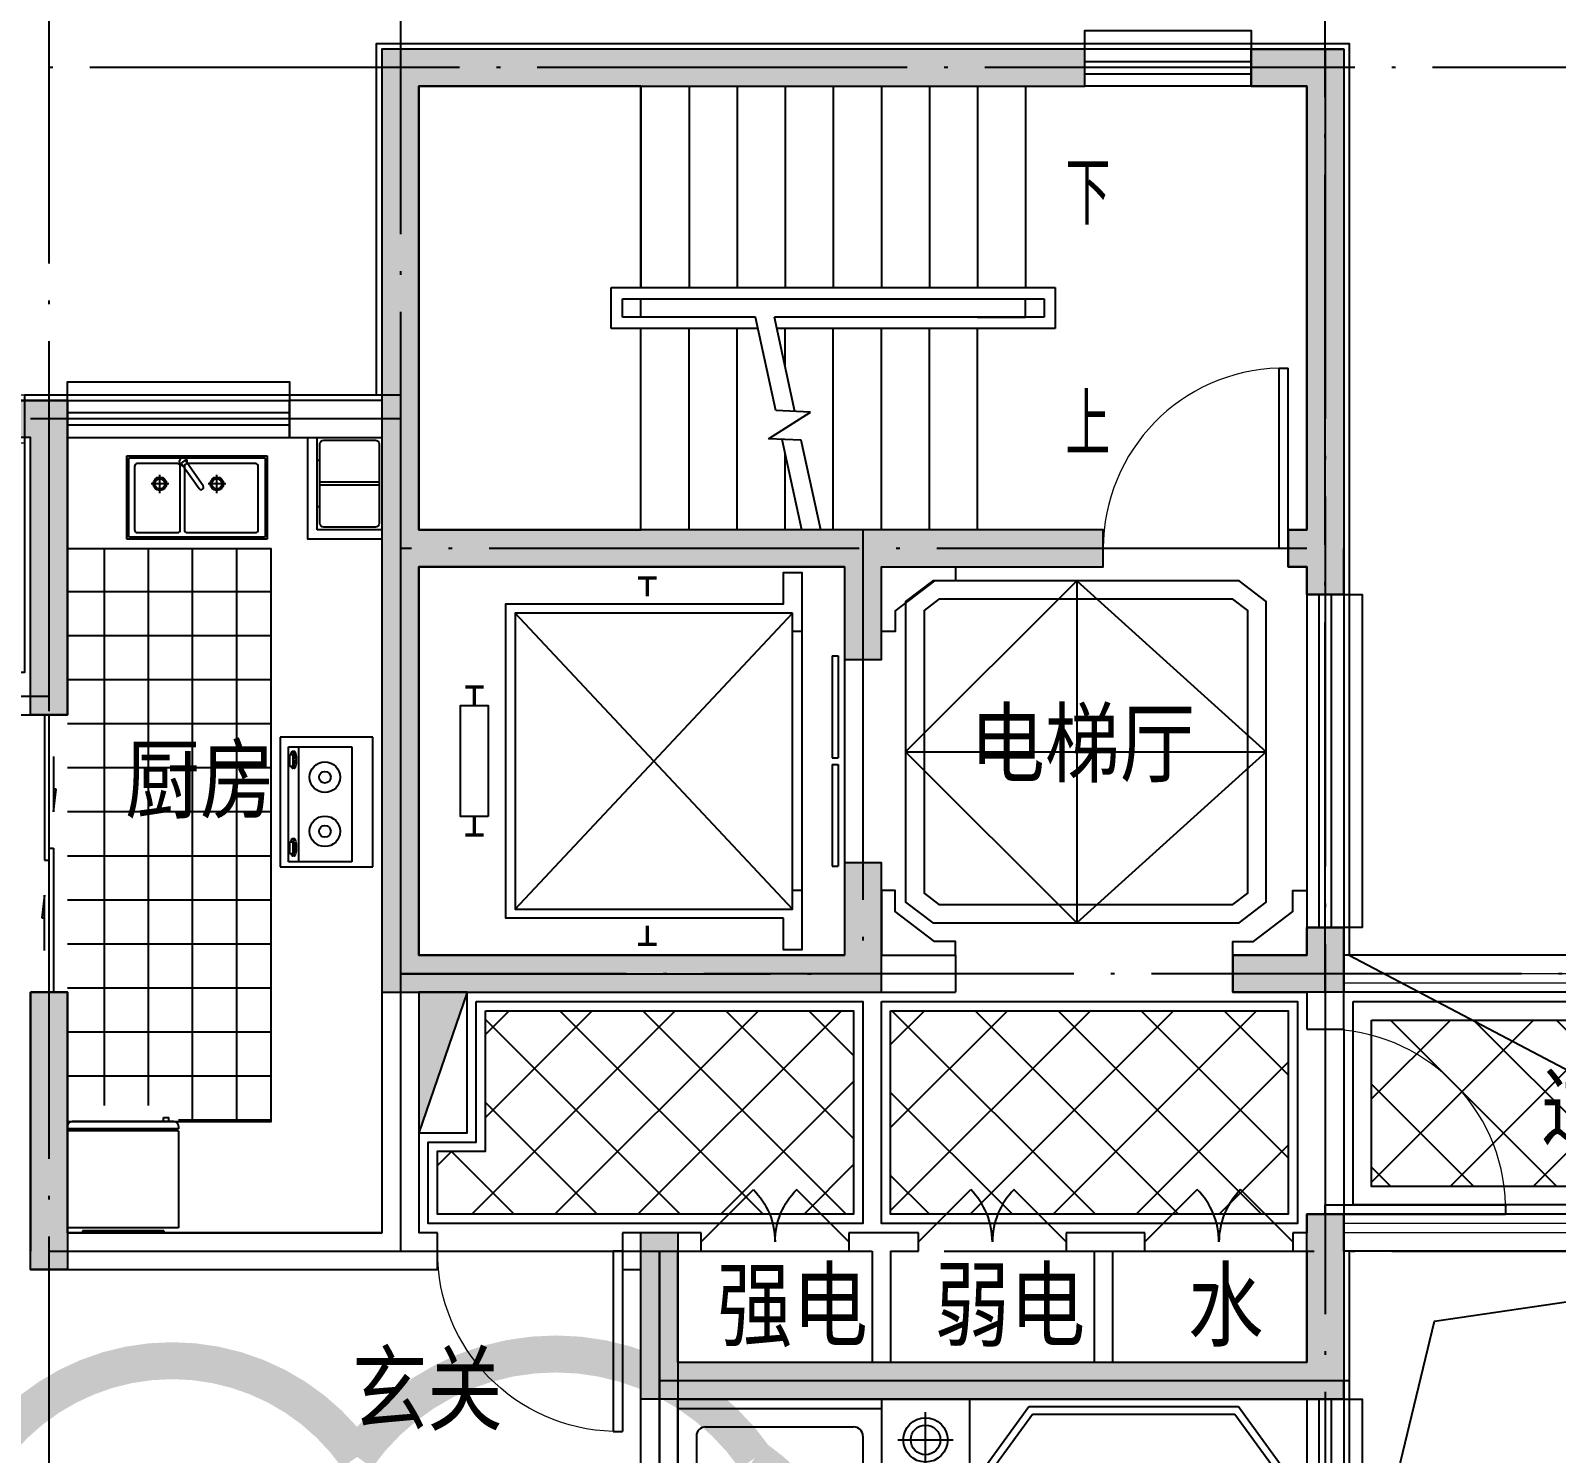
# Model space of a CAD drawing. Extents: x 802298 to 1915382, y -2285475 to -1340051.
# Drawn here: x 1355990 to 1364240, y -2232220 to -2224526 of the extents above; entities that cross this region are included whole.
import ezdxf
from ezdxf.enums import TextEntityAlignment as Align

# ---------------------------------------------------------------- set-up
doc = ezdxf.new("R2010")
doc.units = 0
doc.header["$LTSCALE"] = 1000
doc.header["$MEASUREMENT"] = 0
doc.linetypes.add('DOTE', pattern=[2.42, 2, -0.2, 0.02, -0.2])
doc.layers.get('0').update_dxf_attribs({"linetype": 'CONTINUOUS'})
for name, color, linetype in [('BALCONY', 6, 'CONTINUOUS'), ('DIM_SYMB', 3, 'CONTINUOUS'), ('DOTE', 1, 'CONTINUOUS'), ('LM-粗', 255, 'CONTINUOUS'), ('PUB_TEXT', 7, 'CONTINUOUS'), ('STAIR', 2, 'CONTINUOUS'), ('WALL', 9, 'CONTINUOUS'), ('WINDOW', 4, 'CONTINUOUS'), ('修改', 6, 'CONTINUOUS'), ('厨卫', 154, 'CONTINUOUS'), ('填充', 8, 'CONTINUOUS'), ('家具', 33, 'CONTINUOUS'), ('平面填充', 252, 'CONTINUOUS'), ('看线', 5, 'CONTINUOUS'), ('窗檐', 6, 'CONTINUOUS'), ('结构', 7, 'CONTINUOUS'), ('绿化', 72, 'CONTINUOUS'), ('造型墙', 55, 'CONTINUOUS')]:
    doc.layers.add(name, color=color, linetype=linetype)
doc.layers.add('保温', color=150, linetype='CONTINUOUS', lineweight=9)
doc.layers.add('栏杆百叶', color=36, linetype='CONTINUOUS', lineweight=9)
doc.layers.add('面积－户', color=2, linetype='CONTINUOUS', plot=False)
doc.styles.add('_TCH_DIM', font='SIMPLEX', dxfattribs={"bigfont": 'GBCBIG'})
doc.styles.add('黑体', font='SIMHEI.TTF', dxfattribs={"width": 0.8})
pattern_1 = [(45, (425441.8, -788134.24), (-224.506403, 224.506403), []), (135, (425441.8, -788134.24), (-224.506403, -224.506403), [])]

# ---------------------------------------------------------------- blocks, each defined once
blk = doc.blocks.new('A$C0C200289')
for p, q in [((-150, 71.8), (-150, 596.8)), ((600, 596.8), (-150, 596.8)), ((500.3, 622.7), (-48.2, 622.7)), ((-48.2, 613.4), (-48.2, 622.7)), ((500.3, 613.4), (-48.2, 613.4)), ((500.3, 613.4), (500.3, 622.7)), ((600, 71.8), (600, 596.8)), ((-144.1, 71.8), (-150, 71.8)), ((-150, 53.3), (-150, 61.8)), ((-144.1, 61.8), (-150, 61.8)), ((-144.1, 61.8), (-144.1, 71.8)), ((568.5, 21.8), (-118.5, 21.8)), ((499.1, 21.8), (499.1, 0)), ((535.3, 21.8), (535.3, 0)), ((594.1, 61.8), (594.1, 71.8)), ((594.1, 71.8), (600, 71.8)), ((594.1, 61.8), (600, 61.8)), ((600, 53.3), (600, 61.8)), ((499.1, 0), (535.3, 0))]:
    blk.add_line(p, q)
at = {"color": 251}
for p, q in [((594.1, 71.8), (-144.1, 71.8)), ((594.1, 61.8), (-144.1, 61.8))]:
    blk.add_line(p, q, dxfattribs=at)
for centre, start, end in [((-118.5, 53.3), 180, 270), ((568.5, 53.3), 270, 0)]:
    blk.add_arc(centre, 31.5, start, end)
blk = doc.blocks.new('MEI')
for p, q in [((-450, 7.6), (-450, -692.4)), ((50, 7.6), (-450, 7.6)), ((50, -692.4), (50, 7.6)), ((-336.9, -641.7), (-336.9, -18.9)), ((-336.9, -18.9), (5.5, -18.9)), ((-50.2, -18.9), (-50.2, -641.7)), ((-27.9, -51.5), (-16.2, -51.7)), ((-18.5, -62), (-1.9, -62)), ((-18.5, -126.7), (-18.5, -62)), ((-1.9, -62), (-1.9, -126.7)), ((5.5, -18.9), (5.5, -641.7)), ((-26.8, -143.3), (-16.3, -143.3)), ((-1.9, -126.7), (-18.5, -126.7)), ((-27.9, -524.5), (-16.2, -524.7)), ((-18.5, -599.7), (-18.5, -535)), ((-18.5, -535), (-1.9, -535)), ((-1.9, -535), (-1.9, -599.7)), ((5.5, -641.7), (-336.9, -641.7)), ((-26.8, -616.3), (-16.3, -616.3)), ((-1.9, -599.7), (-18.5, -599.7)), ((-450, -692.4), (50, -692.4))]:
    blk.add_line(p, q)
for centre, radius in [((-191.5, -184), 82.5), ((-191.5, -184), 31.6), ((-191.5, -476.6), 82.5), ((-191.5, -476.6), 31.6)]:
    blk.add_circle(centre, radius)
for centre, radius, start, end in [((138.9, -97.5), 177.5, 173.90173, 180), ((56.3, -88.7), 94.4, 165.53687, 173.90173), ((4.9, -75.4), 41.3, 148.08944, 165.53687), ((-26.8, -55.7), 4.03, 90, 148.08944), ((149.4, -97.5), 177.5, 173.90173, 180), ((66.8, -88.7), 94.4, 165.53687, 173.90173), ((-26.8, -55.7), 4.03, 72.05456, 90), ((15.4, -75.4), 41.3, 148.08944, 165.53687), ((-16.3, -55.7), 4.03, 90, 148.08944), ((-16.3, -55.7), 4.03, 31.91056, 90), ((-47.9, -75.4), 41.3, 18.91551, 31.91056), ((138.9, -97.5), 177.5, 180, 186.09827), ((56.3, -106.3), 94.4, 186.09827, 194.46313), ((4.9, -119.6), 41.3, 194.46313, 211.91056), ((-26.8, -139.3), 4.03, 211.91056, 270), ((149.4, -97.5), 177.5, 180, 186.09827), ((66.8, -106.3), 94.4, 186.09827, 194.46313), ((15.4, -119.6), 41.3, 194.46313, 211.91056), ((-16.3, -139.3), 4.03, 211.91056, 270), ((-16.3, -139.3), 4.03, 270, 328.08944), ((-47.9, -119.6), 41.3, 328.08944, 345.53687), ((-99.3, -106.3), 94.4, 345.53687, 347.53895), ((138.9, -570.5), 177.5, 173.90173, 180), ((138.9, -570.5), 177.5, 180, 186.09827), ((56.3, -561.7), 94.4, 165.53687, 173.90173), ((4.9, -548.4), 41.3, 148.08944, 165.53687), ((-26.8, -528.7), 4.03, 90, 148.08944), ((149.4, -570.5), 177.5, 173.90173, 180), ((149.4, -570.5), 177.5, 180, 186.09827), ((66.8, -561.7), 94.4, 165.53687, 173.90173), ((-26.8, -528.7), 4.03, 72.05456, 90), ((15.4, -548.4), 41.3, 148.08944, 165.53687), ((-16.3, -528.7), 4.03, 90, 148.08944), ((-16.3, -528.7), 4.03, 31.91056, 90), ((-47.9, -548.4), 41.3, 18.91551, 31.91056), ((56.3, -579.3), 94.4, 186.09827, 194.46313), ((4.9, -592.6), 41.3, 194.46313, 211.91056), ((-26.8, -612.3), 4.03, 211.91056, 270), ((66.8, -579.3), 94.4, 186.09827, 194.46313), ((15.4, -592.6), 41.3, 194.46313, 211.91056), ((-16.3, -612.3), 4.03, 211.91056, 270), ((-16.3, -612.3), 4.03, 270, 328.08944), ((-47.9, -592.6), 41.3, 328.08944, 345.53687), ((-99.3, -579.3), 94.4, 345.53687, 347.53895)]:
    blk.add_arc(centre, radius, start, end)
blk = doc.blocks.new('A$C1BE601A8')
for p, q in [((0, 0), (0, 450)), ((0, 450), (757, 450)), ((10, 10), (10, 440)), ((10, 440), (747, 440)), ((315, 426.6), (293.3, 411.4)), ((411.8, 288.3), (315, 426.6)), ((747, 440), (747, 10)), ((757, 450), (757, 0)), ((40.7, 393.4), (40.7, 50.3)), ((273, 408.4), (55.7, 408.4)), ((177.7, 248.1), (177.7, 348.3)), ((288, 50.3), (288, 393.4)), ((293.3, 411.4), (390, 273.1)), ((310.5, 393.4), (310.5, 50.3)), ((694.6, 408.4), (325.5, 408.4)), ((486.1, 248.1), (486.1, 348.3)), ((709.6, 50.3), (709.6, 393.4)), ((225.9, 299.6), (129.9, 299.6)), ((534.3, 299.6), (438.3, 299.6)), ((757, 0), (0, 0)), ((747, 10), (10, 10)), ((55.7, 35.3), (273, 35.3)), ((325.5, 35.3), (694.6, 35.3))]:
    blk.add_line(p, q)
for centre, radius in [((177.7, 299.6), 36.1), ((486.1, 299.6), 36.1), ((177.7, 299.6), 27.1), ((486.1, 299.6), 27.1)]:
    blk.add_circle(centre, radius)
for centre, radius, start, end in [((304.2, 419), 21.7, 342.60679, 267.3353), ((55.7, 393.4), 15, 90, 180), ((273, 393.4), 15, 0, 90), ((325.5, 393.4), 15, 90, 180), ((694.6, 393.4), 15, 0, 90), ((400.9, 280.7), 13.3, 214.97105, 34.97105), ((55.7, 50.3), 15, 180, 270), ((273, 50.3), 15, 270, 0), ((325.5, 50.3), 15, 180, 270), ((694.6, 50.3), 15, 270, 0)]:
    blk.add_arc(centre, radius, start, end)
blk = doc.blocks.new('A$C3CC255BA')
for p, q in [((242.5, 435), (242.5, 115)), ((257.5, 435), (257.5, 115)), ((125, 115), (125, 100)), ((375, 115), (375, 100))]:
    blk.add_line(p, q)
blk.add_lwpolyline([(500, 100), (0, 100), (0, 450), (500, 450)], close=True)
blk.add_lwpolyline([(550, 450), (550, 50), (0, 50)])
blk.add_lwpolyline([(465, 115), (35, 115, -0.414214), (15, 135), (15, 415, -0.414214), (35, 435), (465, 435, -0.414214), (485, 415), (485, 135, -0.414214)], format="xyb", close=True)
blk = doc.blocks.new('asfafasfsafaffd')
at = {"ltscale": 0.5}
blk.add_hatch(color=8, dxfattribs=at).paths.add_polyline_path([(1611396, -1342191.5), (1614796, -1342191.5), (1614796, -1342391.5), (1611396, -1342391.5)])
at = {"color": 8, "ltscale": 0.5}
for points in [[(1613596, -1335291.5), (1613596, -1335091.5), (1609796, -1335091.5), (1609796, -1340191.5), (1612496, -1340191.5), (1612496, -1339991.5), (1612496, -1339991.5), (1612496, -1339491.5), (1612296, -1339491.5), (1612296, -1339991.5), (1609996, -1339991.5), (1609996, -1337891.5), (1612296, -1337891.5), (1612296, -1338391.5), (1612496, -1338391.5), (1612496, -1337891.5), (1613696, -1337891.5), (1613696, -1337691.5), (1609996, -1337691.5), (1609996, -1335291.5)], [(1614796, -1338041.5), (1614796, -1337891.5), (1614696, -1337891.5), (1614696, -1337691.5), (1614796, -1337691.5), (1614796, -1335291.5), (1614496, -1335291.5), (1614496, -1335091.5), (1614996, -1335091.5), (1614996, -1338041.5), (1614796, -1338041.5)], [(1607246, -1336991.5), (1608096, -1336991.5), (1608096, -1338691.5), (1607896, -1338691.5), (1607896, -1337191.5), (1607246, -1337191.5)], [(1607896, -1340191.5), (1608096, -1340191.5), (1608096, -1341691.5), (1607896, -1341691.5)], [(1611196, -1341491.5), (1611396, -1341491.5), (1611396, -1342191.5), (1614796, -1342191.5), (1614796, -1341391.5), (1614996, -1341391.5), (1614996, -1342391.5), (1611196, -1342391.5)], [(1611196, -1341491.5), (1611396, -1341491.5), (1611396, -1342391.5), (1611196, -1342391.5)]]:
    blk.add_lwpolyline(points, close=True, dxfattribs=at)
blk.add_lwpolyline([(1614996, -1339841.5), (1614996, -1340191.5), (1614796, -1340191.5), (1614796, -1340191.5), (1614396, -1340191.5), (1614396, -1339991.5), (1614796, -1339991.5), (1614796, -1339841.5), (1614996, -1339841.5)], dxfattribs=at)
for points in [[(1611196, -1335291.5), (1609796, -1335291.5), (1611196, -1335091.5), (1609796, -1335091.5)], [(1611196, -1335091.5), (1611196, -1335291.5), (1613596, -1335091.5), (1613596, -1335291.5)], [(1614496, -1335291.5), (1614996, -1335291.5), (1614496, -1335091.5), (1614996, -1335091.5)], [(1609996, -1340191.5), (1609796, -1340191.5), (1609996, -1335291.5), (1609796, -1335291.5)], [(1614796, -1335291.5), (1614796, -1338041.5), (1614996, -1335291.5), (1614996, -1338041.5)], [(1608096, -1337191.5), (1608096, -1336991.5), (1607246, -1337191.5), (1607246, -1336991.5)], [(1608096, -1337191.5), (1608096, -1338691.5), (1607896, -1337191.5), (1607896, -1338691.5)], [(1609996, -1337691.5), (1613696, -1337691.5), (1609996, -1337891.5), (1613696, -1337891.5)], [(1614796, -1337891.5), (1614696, -1337891.5), (1614796, -1337691.5), (1614696, -1337691.5)], [(1612496, -1338391.5), (1612296, -1338391.5), (1612496, -1337891.5), (1612296, -1337891.5)], [(1612496, -1339491.5), (1612296, -1339491.5), (1612496, -1339991.5), (1612296, -1339991.5)], [(1614996, -1339841.5), (1614796, -1339841.5), (1614996, -1340191.5), (1614796, -1340191.5)], [(1609996, -1339991.5), (1612496, -1339991.5), (1609996, -1340191.5), (1612496, -1340191.5)], [(1614396, -1339991.5), (1614396, -1340191.5), (1614796, -1339991.5), (1614796, -1340191.5)], [(1608096, -1341691.5), (1608096, -1340191.5), (1607896, -1341691.5), (1607896, -1340191.5)], [(1614996, -1340191.5), (1614796, -1340191.5), (1614996, -1340191.5), (1614796, -1340191.5)], [(1614796, -1341391.5), (1614796, -1342391.5), (1614996, -1341391.5), (1614996, -1342391.5)], [(1611196, -1342391.5), (1611196, -1341491.5), (1611396, -1342391.5), (1611396, -1341491.5)]]:
    blk.add_solid(points, dxfattribs=at)
blk = doc.blocks.new('A$C45025D1E')
for p, q in [((1720, 50), (120, 1550)), ((1720, 1550), (120, 50)), ((220, 0), (220, 50)), ((1620, 0), (1620, 50))]:
    blk.add_line(p, q)
at = {"const_width": 18}
for points in [[(520, 1820), (520, 1720)], [(1320, 1820), (1320, 1720)], [(620, 1770), (520, 1770)], [(1220, 1770), (1320, 1770)], [(-70, 885), (-70, 785)], [(30, 835), (-70, 835)], [(1810, 835), (1910, 835)], [(1910, 885), (1910, 785)]]:
    blk.add_lwpolyline(points, dxfattribs=at)
for points in [[(1220, 1695), (1220, 1845), (620, 1845), (620, 1695)], [(1770, 100), (1770, 1600), (70, 1600), (70, 100), (-100, 100), (-100, 0), (1940, 0), (1940, 100)], [(120, 50), (120, 1550), (1720, 1550), (1720, 50)]]:
    blk.add_lwpolyline(points, close=True)
blk = doc.blocks.new('adadadsasadasd')
at = {"layer": '家具'}
for p, q in [((1600382.9, -1342430), (1600379.6, -1342443.9)), ((1600382.9, -1342430), (1600379.6, -1342443.9)), ((1600392.9, -1342416.5), (1600382.9, -1342430)), ((1600392.9, -1342416.5), (1600382.9, -1342430)), ((1600409.1, -1342403.9), (1600392.9, -1342416.5)), ((1600409.1, -1342403.9), (1600392.9, -1342416.5)), ((1600431.1, -1342392.4), (1600409.1, -1342403.9)), ((1600431.1, -1342392.4), (1600409.1, -1342403.9)), ((1600458.2, -1342382.6), (1600431.1, -1342392.4)), ((1600458.2, -1342382.6), (1600431.1, -1342392.4)), ((1600489.6, -1342374.6), (1600458.2, -1342382.6)), ((1600489.6, -1342374.6), (1600458.2, -1342382.6)), ((1600524.3, -1342368.7), (1600489.6, -1342374.6)), ((1600524.3, -1342368.7), (1600489.6, -1342374.6)), ((1600561.4, -1342365.1), (1600524.3, -1342368.7)), ((1600561.4, -1342365.1), (1600524.3, -1342368.7)), ((1600599.6, -1342363.9), (1600561.4, -1342365.1)), ((1600599.6, -1342363.9), (1600561.4, -1342365.1)), ((1600637.8, -1342365.1), (1600599.6, -1342363.9)), ((1600637.8, -1342365.1), (1600599.6, -1342363.9)), ((1600674.8, -1342368.7), (1600637.8, -1342365.1)), ((1600674.8, -1342368.7), (1600637.8, -1342365.1)), ((1600709.6, -1342374.6), (1600674.8, -1342368.7)), ((1600709.6, -1342374.6), (1600674.8, -1342368.7)), ((1600741, -1342382.6), (1600709.6, -1342374.6)), ((1600741, -1342382.6), (1600709.6, -1342374.6)), ((1600768.1, -1342392.4), (1600741, -1342382.6)), ((1600768.1, -1342392.4), (1600741, -1342382.6)), ((1600790.1, -1342403.9), (1600768.1, -1342392.4)), ((1600790.1, -1342403.9), (1600768.1, -1342392.4)), ((1600806.3, -1342416.5), (1600790.1, -1342403.9)), ((1600806.3, -1342416.5), (1600790.1, -1342403.9)), ((1600816.2, -1342430), (1600806.3, -1342416.5)), ((1600816.2, -1342430), (1600806.3, -1342416.5)), ((1600819.6, -1342443.9), (1600816.2, -1342430)), ((1600819.6, -1342443.9), (1600816.2, -1342430)), ((1600350.3, -1342481.2), (1600341.9, -1342748.5)), ((1600350.3, -1342481.2), (1600341.9, -1342748.5)), ((1600857.4, -1342751.9), (1600848.8, -1342481.2)), ((1600857.4, -1342751.9), (1600848.8, -1342481.2)), ((1599996.4, -1342743.6), (1599705.5, -1342955.7)), ((1599996.4, -1342743.6), (1599705.5, -1342955.7)), ((1600163.8, -1342973.1), (1599996.4, -1342743.6)), ((1600163.8, -1342973.1), (1599996.4, -1342743.6)), ((1601215.1, -1342743.6), (1601047.8, -1342973.1)), ((1601215.1, -1342743.6), (1601047.8, -1342973.1)), ((1601506, -1342955.7), (1601215.1, -1342743.6)), ((1601506, -1342955.7), (1601215.1, -1342743.6)), ((1600379.6, -1342823.9), (1600382.9, -1342830.8)), ((1600379.6, -1342823.9), (1600382.9, -1342830.8)), ((1600382.9, -1342830.8), (1600392.9, -1342837.5)), ((1600382.9, -1342830.8), (1600392.9, -1342837.5)), ((1600392.9, -1342837.5), (1600409.1, -1342843.9)), ((1600392.9, -1342837.5), (1600409.1, -1342843.9)), ((1600409.1, -1342843.9), (1600431.1, -1342849.6)), ((1600409.1, -1342843.9), (1600431.1, -1342849.6)), ((1600431.1, -1342849.6), (1600458.2, -1342854.5)), ((1600431.1, -1342849.6), (1600458.2, -1342854.5)), ((1600741, -1342854.5), (1600768.1, -1342849.6)), ((1600741, -1342854.5), (1600768.1, -1342849.6)), ((1600790.1, -1342843.9), (1600768.1, -1342849.6)), ((1600768.1, -1342849.6), (1600790.1, -1342843.9)), ((1600768.1, -1342849.6), (1600790.1, -1342843.9)), ((1600806.3, -1342837.5), (1600790.1, -1342843.9)), ((1600790.1, -1342843.9), (1600806.3, -1342837.5)), ((1600790.1, -1342843.9), (1600806.3, -1342837.5)), ((1600806.3, -1342837.5), (1600816.2, -1342830.8)), ((1600806.3, -1342837.5), (1600816.2, -1342830.8)), ((1600816.2, -1342830.8), (1600819.6, -1342823.9)), ((1600816.2, -1342830.8), (1600819.6, -1342823.9)), ((1599737.9, -1342932.1), (1600059.4, -1343373.1)), ((1600458.2, -1342854.5), (1600489.6, -1342858.5)), ((1600458.2, -1342854.5), (1600489.6, -1342858.5)), ((1600489.6, -1342858.5), (1600524.3, -1342861.5)), ((1600489.6, -1342858.5), (1600524.3, -1342861.5)), ((1600524.3, -1342861.5), (1600561.4, -1342863.3)), ((1600524.3, -1342861.5), (1600561.4, -1342863.3)), ((1600561.4, -1342863.3), (1600599.6, -1342863.9)), ((1600561.4, -1342863.3), (1600599.6, -1342863.9)), ((1600599.6, -1342863.9), (1600637.8, -1342863.3)), ((1600599.6, -1342863.9), (1600637.8, -1342863.3)), ((1600637.8, -1342863.3), (1600674.8, -1342861.5)), ((1600637.8, -1342863.3), (1600674.8, -1342861.5)), ((1600674.8, -1342861.5), (1600709.6, -1342858.5)), ((1600674.8, -1342861.5), (1600709.6, -1342858.5)), ((1600709.6, -1342858.5), (1600741, -1342854.5)), ((1600709.6, -1342858.5), (1600741, -1342854.5)), ((1601152.1, -1343373.1), (1601473.7, -1342932.1)), ((1599705.5, -1342955.7), (1600039.1, -1343413.1)), ((1599705.5, -1342955.7), (1600039.1, -1343413.1)), ((1601047.8, -1342973.1), (1600163.8, -1342973.1)), ((1601047.8, -1342973.1), (1600163.8, -1342973.1)), ((1601172.5, -1343413.1), (1601506, -1342955.7)), ((1601172.5, -1343413.1), (1601506, -1342955.7)), ((1600039.1, -1343413.1), (1601172.5, -1343413.1)), ((1600039.1, -1343413.1), (1601172.5, -1343413.1)), ((1600059.4, -1343373.1), (1601152.1, -1343373.1))]:
    blk.add_line(p, q, dxfattribs=at)
at = {"layer": '家具', "extrusion": (0, 0, -1)}
for centre, major_axis, start_param, end_param in [((1600383.5, -1342477), (-23.6, 23.6), 5.371485, 6.95246), ((1600383.5, -1342477), (-23.6, 23.6), 5.371485, 6.95246), ((1600471.8, -1342447.8), (-65.3, 65.3), 4.528152, 5.540103), ((1599510, -1342633.9), (629.4, 629.4), 0.570297, 0.976441), ((1600599.6, -1343323.8), (579.8, 579.8), -1.006746, -0.564071), ((1600727.4, -1342447.8), (-65.2, 65.2), 2.313868, 3.325802), ((1601689.2, -1342633.9), (-629.4, 629.4), 5.306744, 5.712889), ((1600815.7, -1342477), (23.6, 23.6), -0.669275, 0.9117), ((1600815.7, -1342477), (23.6, 23.6), -0.669275, 0.9117), ((1600393.7, -1342751.9), (36.7, 36.7), 2.546592, 3.991324), ((1600393.7, -1342751.9), (36.7, 36.7), 2.546592, 3.991324), ((1600805.4, -1342751.9), (36.7, 36.7), 0.786618, 2.165797), ((1600805.4, -1342751.9), (36.7, 36.7), 0.786618, 2.165797), ((1599509.6, -1342633.9), (-872.2, 179.7), 3.129397, 3.153448), ((1599509.6, -1342633.9), (-872.2, 179.7), 3.129397, 3.153448), ((1601689.6, -1342633.9), (872.2, 179.7), 3.129733, 3.153784), ((1601689.6, -1342633.9), (872.2, 179.7), 3.129733, 3.153784)]:
    blk.add_ellipse(centre, major_axis=major_axis, ratio=1, start_param=start_param, end_param=end_param, dxfattribs=at)
blk = doc.blocks.new('A$C1CD23D59')
at = {"layer": '家具'}
for p, q in [((0, 1100), (0, 1577.3)), ((0, 1577.3), (440.9, 1577.3)), ((440.9, 1100), (440.9, 1577.3)), ((220.5, 1188.7), (220.5, 1488.7)), ((370.5, 1338.7), (70.5, 1338.7)), ((440.9, 1338.7), (440.9, 1401)), ((0, 0), (0, 1100)), ((0, 1100), (1900, 1100)), ((50, 0), (50, 1100)), ((595.3, 474.4), (595.3, 1100)), ((200, 1000), (445.3, 1000)), ((1950, 50), (1950, 1050)), ((150, 150), (150, 950)), ((495.3, 150), (495.3, 950)), ((1036.1, 0), (595.3, 474.4)), ((986.1, 474.4), (595.3, 474.4)), ((1036.1, 0), (1036.1, 424.4)), ((200, 100), (445.3, 100)), ((0, 0), (1900, 0))]:
    blk.add_line(p, q, dxfattribs=at)
for radius in [120, 80]:
    blk.add_circle((220.5, 1338.7), radius, dxfattribs=at)
for centre, start, end in [((1900, 1050), 0, 90), ((200, 950), 90, 180), ((445.3, 950), 0, 90), ((986.1, 424.4), 0, 90), ((200, 150), 180, 270), ((445.3, 150), 270, 0), ((1900, 50), 270, 0)]:
    blk.add_arc(centre, 50, start, end, dxfattribs=at)
blk = doc.blocks.new('fewrf')
at = {"layer": '平面填充'}
for p, q in [((1812571.1, -1553905.2), (1812571.1, -1555755.2)), ((1811646.1, -1554830.2), (1813596.1, -1554830.2))]:
    blk.add_line(p, q, dxfattribs=at)
for points in [[(1812571.1, -1553905.2), (1813596.1, -1554830.2), (1812571.1, -1555755.2), (1811646.1, -1554830.2)], [(1811871.1, -1555755.2), (1813449.8, -1555755.2), (1813596.1, -1555643.2), (1813596.1, -1554017.1), (1813449.8, -1553905.2), (1811792.5, -1553905.2), (1811646.1, -1554017.1), (1811646.1, -1555643.2), (1811792.5, -1555755.2)], [(1811871.1, -1555655.2), (1813415.9, -1555655.2), (1813496.1, -1555593.8), (1813496.1, -1554066.5), (1813415.9, -1554005.2), (1811826.3, -1554005.2), (1811746.1, -1554066.5), (1811746.1, -1555593.8), (1811826.3, -1555655.2)]]:
    blk.add_lwpolyline(points, close=True, dxfattribs=at)
blk = doc.blocks.new('greggbhd')
at = {"layer": 'LM-粗', "ltscale": 0.5}
blk.add_hatch(color=2, dxfattribs=at).paths.add_polyline_path([(1806074.8, -1416698.8), (1806074.8, -1417458.8), (1806334.8, -1416698.8)])
at = {"layer": 'LM-粗'}
blk.add_line((1806334.8, -1416698.8), (1806074.8, -1417458.8), dxfattribs=at)
blk.add_lwpolyline([(1806074.8, -1417458.8), (1806334.8, -1417458.8), (1806334.8, -1416698.8), (1806074.8, -1416698.8)], close=True, dxfattribs=at)
blk = doc.blocks.new('$DorLib2D$00000001')
for p, q in [((0.45, 0.975), (0.5, 0.975)), ((0.45, 0), (0.45, 0.975)), ((0.5, 0), (0.5, 0.975)), ((0.5, 0), (0.45, 0))]:
    blk.add_line(p, q)
at = {"lineweight": 13}
blk.add_arc((0.475, 0), 0.975, 91.46928, 180, dxfattribs=at)
blk = doc.blocks.new('$TCHSYS$LDOR22D')
for p, q in [((-0.5167, 0.8333), (-0.0167, 0.8333)), ((-0.5167, 0.8333), (-0.5167, 0.6667)), ((-0.0167, 0.8333), (-0.0167, 0.6667)), ((0.0167, 0.8333), (0.0167, 0.6667)), ((0.0167, 0.8333), (0.5167, 0.8333)), ((0.5167, 0.8333), (0.5167, 0.6667)), ((-0.5167, 0.6667), (-0.0167, 0.6667)), ((0.0167, 0.6667), (0.5167, 0.6667)), ((-0.5, 0.5), (0.5, 0.5))]:
    blk.add_line(p, q)
blk = doc.blocks.new('$DorLib2D$00000131')
at = {"color": 0, "linetype": 'Continuous'}
for p, q in [((0.15, 0.125), (0.2319, 0.1973)), ((0.2319, 0.1973), (0.2319, 0.125)), ((-0.5, 0.125), (-0.5, 0)), ((0.0192, 0.125), (-0.5, 0.125)), ((0.0192, 0), (0.0192, 0.125)), ((0.35, 0.125), (0.15, 0.125)), ((-0.5, 0), (0.0192, 0)), ((-0.024, 0), (0.5, 0)), ((-0.024, -0.125), (-0.024, 0)), ((0.5, 0), (0.5, -0.125)), ((-0.35, -0.125), (-0.15, -0.125)), ((-0.2319, -0.1973), (-0.2319, -0.125)), ((-0.15, -0.125), (-0.2319, -0.1973)), ((0.5, -0.125), (-0.024, -0.125))]:
    blk.add_line(p, q, dxfattribs=at)
blk = doc.blocks.new('$DorLib2D$00000116')
at = {"color": 0}
for p, q in [((-0.5, 0), (-0.146, 0.354)), ((0.5, 0), (0.146, 0.354))]:
    blk.add_line(p, q, dxfattribs=at)
for centre, start, end in [((-0.5, 0), 0, 45), ((0.5, 0), 135, 180)]:
    blk.add_arc(centre, 0.5, start, end, dxfattribs=at)
blk = doc.blocks.new('$TCHSYS$WIN2D')
for p, q in [((-0.5, 0.5), (0.5, 0.5)), ((-0.5, 0.5), (-0.5, -0.5)), ((0.5, 0.5), (0.5, -0.5)), ((0.5, 0.1667), (-0.5, 0.1667)), ((0.5, -0.1667), (-0.5, -0.1667)), ((-0.5, -0.5), (0.5, -0.5))]:
    blk.add_line(p, q)

msp = doc.modelspace()

# ---------------------------------------------------------------- hatches: boundary and pattern name
at = {"layer": '平面填充'}
h = msp.add_hatch(dxfattribs=at)
h.set_pattern_fill('ANSI37', color=256, scale=150, angle=45, style=0)
h.set_pattern_definition([(90, (-251905.56, -889534.83), (-238.125, 4e-14), []), (180, (-251905.56, -889534.83), (-4e-14, -238.125), [])])
edge = h.paths.add_edge_path()
edge.add_line((1357290.5, -2227326.4), (1356190.5, -2227326.4))
edge.add_line((1356190.5, -2227326.4), (1356190.5, -2230358.6))
edge.add_ellipse((1356215.7, -2230370.2), major_axis=(0, 31.5), ratio=0.8, start_angle=0, end_angle=90, ccw=False)
edge.add_line((1356215.7, -2230338.7), (1356709.8, -2230338.7))
edge.add_line((1356709.8, -2230338.7), (1356709.8, -2230316.8))
edge.add_line((1356709.8, -2230316.8), (1356738.7, -2230316.8))
edge.add_line((1356738.7, -2230316.8), (1356738.7, -2230338.7))
edge.add_line((1356738.7, -2230338.7), (1356765.2, -2230338.7))
edge.add_ellipse((1356765.2, -2230370.2), major_axis=(0, 31.5), ratio=0.8, start_angle=270, end_angle=360, ccw=False)
edge.add_line((1356790.5, -2230370.2), (1356790.5, -2230378.7))
edge.add_line((1356790.5, -2230378.7), (1356785.7, -2230378.7))
edge.add_line((1356785.7, -2230378.7), (1356785.7, -2230388.7))
edge.add_line((1356785.7, -2230388.7), (1356790.5, -2230388.7))
edge.add_line((1356790.5, -2230388.7), (1356790.5, -2230426.4))
edge.add_line((1356790.5, -2230426.4), (1357290.5, -2230426.4))
edge.add_line((1357290.5, -2230426.4), (1357290.5, -2227326.4))
h.paths.add_polyline_path([(1356462.5, -2228889.6), (1357352.5, -2228889.6), (1357352.5, -2228302.3), (1356462.5, -2228302.3)], flags=9)
h = msp.add_hatch(dxfattribs=at)
h.set_pattern_fill('NET', color=256, scale=100, angle=45, style=0)
h.set_pattern_definition(pattern_1)
h.paths.add_polyline_path([(1358450.5, -2229826.4), (1360440.5, -2229826.4), (1360440.5, -2230926.4), (1358190.5, -2230926.4), (1358190.5, -2230586.4), (1358450.5, -2230586.4)])
h = msp.add_hatch(dxfattribs=at)
h.set_pattern_fill('NET', color=256, scale=100, angle=45, style=0)
h.set_pattern_definition(pattern_1)
h.paths.add_polyline_path([(1360640.5, -2229826.4), (1362790.5, -2229826.4), (1362790.5, -2230926.4), (1360640.5, -2230926.4)])
h = msp.add_hatch(dxfattribs=at)
h.set_pattern_fill('NET', color=256, scale=100, angle=45, style=0)
h.set_pattern_definition([(45, (425741.8, -788034.24), (-224.506403, 224.506403), []), (135, (425741.8, -788034.24), (-224.506403, -224.506403), [])])
h.paths.add_polyline_path([(1363240.5, -2229876.4), (1366040.5, -2229876.4), (1366040.5, -2230776.4), (1363240.5, -2230776.4)])

# ---------------------------------------------------------------- linework, layer by layer
at = {"layer": 'BALCONY', "color": 8}
msp.add_lwpolyline([(1363190.5, -2233126.4), (1363581.1, -2231505.4), (1366160.5, -2231126.4)], dxfattribs=at)
at = {"layer": 'DIM_SYMB'}
for points in [[(1361485.5, -2225401.4, 0, 0, 0), (1358690.5, -2225401.4, 0, 0, 0), (1358690.5, -2226651.4, 0, 0, 0), (1359770.5, -2226651.4, 80, 0, 0), (1360070.5, -2226651.4, 0, 0, 0)], [(1361485.5, -2226651.4, 0, 0, 0), (1360630.5, -2226651.4, 80, 0, 0), (1360330.5, -2226651.4, 0, 0, 0)]]:
    msp.add_lwpolyline(points, format="xyseb", dxfattribs=at)
at = {"layer": 'DOTE', "linetype": 'DOTE'}
for p, q in [((1356090.5, -2242726.4), (1356090.5, -2223626.4)), ((1357990.5, -2223626.4), (1357990.5, -2231126.4)), ((1362990.5, -2229726.4), (1362990.5, -2223626.4)), ((1362990.5, -2224626.4), (1362990.5, -2242726.4)), ((1380090.5, -2224726.4), (1345590.5, -2224726.4)), ((1357990.5, -2226626.4), (1352190.5, -2226626.4)), ((1360490.5, -2227226.4), (1360490.5, -2229626.4)), ((1362890.5, -2227326.4), (1357990.5, -2227326.4)), ((1356090.5, -2228126.4), (1352190.5, -2228126.4)), ((1357990.5, -2229626.4), (1360390.5, -2229626.4)), ((1368890.5, -2229626.4), (1357990.5, -2229626.4)), ((1358659.1, -2229626.4), (1357990.5, -2229626.4)), ((1356090.5, -2231126.4), (1368690.5, -2231126.4)), ((1359390.5, -2242726.4), (1359390.5, -2231126.4)), ((1359390.5, -2231826.4), (1362990.5, -2231826.4))]:
    msp.add_line(p, q, dxfattribs=at)
at = {"layer": 'STAIR'}
for p, q in [((1359290.5, -2224826.4), (1358090.5, -2224826.4)), ((1358090.5, -2224826.4), (1358090.5, -2227226.4)), ((1359290.5, -2224826.4), (1361370.5, -2224826.4)), ((1359290.5, -2224826.4), (1359290.5, -2225916.4)), ((1359290.5, -2225916.4), (1359290.5, -2224826.4)), ((1359550.5, -2224826.4), (1359550.5, -2225916.4)), ((1359810.5, -2224826.4), (1359810.5, -2225916.4)), ((1360070.5, -2224826.4), (1360070.5, -2225916.4)), ((1360330.5, -2224826.4), (1360330.5, -2225916.4)), ((1360590.5, -2224826.4), (1360590.5, -2225916.4)), ((1360850.5, -2224826.4), (1360850.5, -2225916.4)), ((1361110.5, -2224826.4), (1361110.5, -2225916.4)), ((1361370.5, -2224826.4), (1361370.5, -2225916.4)), ((1359130.5, -2226136.4), (1359130.5, -2225916.4)), ((1359130.5, -2225916.4), (1361530.5, -2225916.4)), ((1361530.5, -2225916.4), (1361530.5, -2226136.4)), ((1359190.5, -2226076.4), (1359190.5, -2225976.4)), ((1359190.5, -2225976.4), (1361470.5, -2225976.4)), ((1359290.5, -2225976.4), (1361370.5, -2225976.4)), ((1359290.5, -2226076.4), (1359290.5, -2225976.4)), ((1361370.5, -2226076.4), (1361370.5, -2225976.4)), ((1361470.5, -2225976.4), (1361470.5, -2226076.4)), ((1359909.7, -2226076.4), (1359190.5, -2226076.4)), ((1359909.7, -2226076.4), (1359290.5, -2226076.4)), ((1360020.1, -2226580.7), (1359909.7, -2226076.4)), ((1361110.5, -2226076.4), (1360012.1, -2226076.4)), ((1360123.5, -2226585.5), (1360012.1, -2226076.4)), ((1361470.5, -2226076.4), (1360012.1, -2226076.4)), ((1361110.5, -2226076.4), (1361370.5, -2226076.4)), ((1359922.8, -2226136.4), (1359130.5, -2226136.4)), ((1359290.5, -2227226.4), (1359290.5, -2226136.4)), ((1359290.5, -2227226.4), (1359290.5, -2226136.4)), ((1359550.5, -2227226.4), (1359550.5, -2226136.4)), ((1359810.5, -2227226.4), (1359810.5, -2226136.4)), ((1361530.5, -2226136.4), (1360025.2, -2226136.4)), ((1360070.5, -2226343.2), (1360070.5, -2226136.4)), ((1360330.5, -2227226.4), (1360330.5, -2226136.4)), ((1360590.5, -2227226.4), (1360590.5, -2226136.4)), ((1360850.5, -2227226.4), (1360850.5, -2226136.4)), ((1361110.5, -2227226.4), (1361110.5, -2226136.4)), ((1359979.4, -2226733.2), (1360206.6, -2226589.3)), ((1360206.6, -2226589.3), (1360020.1, -2226580.7)), ((1360157.6, -2226741.5), (1359979.4, -2226733.2)), ((1360161.4, -2227226.4), (1360054.2, -2226736.7)), ((1360263.7, -2227226.4), (1360157.6, -2226741.5)), ((1360070.5, -2227226.4), (1360070.5, -2226811)), ((1358090.5, -2227226.4), (1359290.5, -2227226.4)), ((1360161.4, -2227226.4), (1359290.5, -2227226.4)), ((1361110.5, -2227226.4), (1360263.7, -2227226.4))]:
    msp.add_line(p, q, dxfattribs=at)
at = {"layer": 'WALL'}
for p, q in [((1357890.5, -2224626.4), (1357890.5, -2226526.4)), ((1361690.5, -2224626.4), (1357890.5, -2224626.4)), ((1361690.5, -2224826.4), (1361690.5, -2224626.4)), ((1363090.5, -2224626.4), (1362590.5, -2224626.4)), ((1362590.5, -2224626.4), (1362590.5, -2224826.4)), ((1363090.5, -2224626.4), (1363090.5, -2227326.4)), ((1358090.5, -2224826.4), (1358090.5, -2226626.4)), ((1358090.5, -2224826.4), (1361690.5, -2224826.4)), ((1362590.5, -2224826.4), (1362890.5, -2224826.4)), ((1362890.5, -2224826.4), (1362890.5, -2227226.4)), ((1356090.5, -2226526.4), (1355340.5, -2226526.4)), ((1356190.5, -2226526.4), (1356090.5, -2226526.4)), ((1356190.5, -2226726.4), (1356190.5, -2226526.4)), ((1357890.5, -2226526.4), (1357390.5, -2226526.4)), ((1357390.5, -2226526.4), (1357390.5, -2226726.4)), ((1358090.5, -2226626.4), (1358090.5, -2227226.4)), ((1356190.5, -2228126.4), (1356190.5, -2226726.4)), ((1357390.5, -2226726.4), (1357890.5, -2226726.4)), ((1357890.5, -2226726.4), (1357890.5, -2227326.4)), ((1360490.5, -2227226.4), (1358090.5, -2227226.4)), ((1361790.5, -2227226.4), (1360490.5, -2227226.4)), ((1361790.5, -2227426.4), (1361790.5, -2227226.4)), ((1362890.5, -2227226.4), (1362790.5, -2227226.4)), ((1362790.5, -2227226.4), (1362790.5, -2227426.4)), ((1357890.5, -2227326.4), (1357890.5, -2229626.4)), ((1363090.5, -2227576.4), (1363090.5, -2227326.4)), ((1358090.5, -2227426.4), (1358090.5, -2229526.4)), ((1360390.5, -2227426.4), (1358090.5, -2227426.4)), ((1360390.5, -2227426.4), (1360390.5, -2227926.4)), ((1360590.5, -2227426.4), (1361790.5, -2227426.4)), ((1360590.5, -2227926.4), (1360590.5, -2227426.4)), ((1362790.5, -2227426.4), (1362890.5, -2227426.4)), ((1362890.5, -2227426.4), (1362890.5, -2227576.4)), ((1362890.5, -2227576.4), (1363090.5, -2227576.4)), ((1360390.5, -2227926.4), (1360590.5, -2227926.4)), ((1356190.5, -2228226.4), (1356190.5, -2228126.4)), ((1355340.5, -2228226.4), (1355990.5, -2228226.4)), ((1355990.5, -2228226.4), (1356190.5, -2228226.4)), ((1360590.5, -2229026.4), (1360390.5, -2229026.4)), ((1360390.5, -2229026.4), (1360390.5, -2229526.4)), ((1360590.5, -2229526.4), (1360590.5, -2229026.4)), ((1363090.5, -2229376.4), (1362890.5, -2229376.4)), ((1362890.5, -2229376.4), (1362890.5, -2229526.4)), ((1363090.5, -2229626.4), (1363090.5, -2229376.4)), ((1358090.5, -2229526.4), (1360390.5, -2229526.4)), ((1360590.5, -2229526.4), (1360990.5, -2229526.4)), ((1360990.5, -2229526.4), (1360990.5, -2229726.4)), ((1362490.5, -2229526.4), (1362890.5, -2229526.4)), ((1362490.5, -2229526.4), (1362490.5, -2229726.4)), ((1357890.5, -2229626.4), (1357890.5, -2231026.4)), ((1363090.5, -2229926.4), (1363090.5, -2229626.4)), ((1356190.5, -2229726.4), (1355990.5, -2229726.4)), ((1355990.5, -2229726.4), (1355990.5, -2231126.4)), ((1356190.5, -2231026.4), (1356190.5, -2229726.4)), ((1358090.5, -2229726.4), (1360490.5, -2229726.4)), ((1358090.5, -2229726.4), (1358090.5, -2231026.4)), ((1360490.5, -2229726.4), (1360990.5, -2229726.4)), ((1362490.5, -2229726.4), (1362890.5, -2229726.4)), ((1362890.5, -2229726.4), (1362890.5, -2229926.4)), ((1362890.5, -2229926.4), (1363090.5, -2229926.4)), ((1363090.5, -2230926.4), (1362890.5, -2230926.4)), ((1362890.5, -2230926.4), (1362890.5, -2231026.4)), ((1363090.5, -2231026.4), (1363090.5, -2230926.4)), ((1356190.5, -2231026.4), (1357890.5, -2231026.4)), ((1358190.5, -2231026.4), (1358090.5, -2231026.4)), ((1358190.5, -2231226.4), (1358190.5, -2231026.4)), ((1359390.5, -2231026.4), (1359190.5, -2231026.4)), ((1359190.5, -2231026.4), (1359190.5, -2231226.4)), ((1359615.5, -2231026.4), (1359390.5, -2231026.4)), ((1359615.5, -2231126.4), (1359615.5, -2231026.4)), ((1360590.5, -2231026.4), (1360415.5, -2231026.4)), ((1360415.5, -2231026.4), (1360415.5, -2231126.4)), ((1360790.5, -2231026.4), (1360590.5, -2231026.4)), ((1360790.5, -2231126.4), (1360790.5, -2231026.4)), ((1361790.5, -2231026.4), (1361590.5, -2231026.4)), ((1361590.5, -2231026.4), (1361590.5, -2231126.4)), ((1362015.5, -2231026.4), (1361790.5, -2231026.4)), ((1362015.5, -2231126.4), (1362015.5, -2231026.4)), ((1362890.5, -2231026.4), (1362815.5, -2231026.4)), ((1362815.5, -2231026.4), (1362815.5, -2231126.4)), ((1363090.5, -2231026.4), (1363090.5, -2231026.4)), ((1363090.5, -2231126.4), (1363090.5, -2231026.4)), ((1355990.5, -2231226.4), (1355990.5, -2231126.4)), ((1359490.5, -2231126.4), (1359615.5, -2231126.4)), ((1359490.5, -2231726.4), (1359490.5, -2231126.4)), ((1360415.5, -2231126.4), (1360540.5, -2231126.4)), ((1360540.5, -2231126.4), (1360540.5, -2231726.4)), ((1360640.5, -2231126.4), (1360640.5, -2231726.4)), ((1360640.5, -2231126.4), (1360790.5, -2231126.4)), ((1361590.5, -2231126.4), (1361740.5, -2231126.4)), ((1361740.5, -2231126.4), (1361740.5, -2231726.4)), ((1361840.5, -2231126.4), (1361840.5, -2231726.4)), ((1361840.5, -2231126.4), (1362015.5, -2231126.4)), ((1362815.5, -2231126.4), (1362890.5, -2231126.4)), ((1362890.5, -2231126.4), (1362890.5, -2231726.4)), ((1363090.5, -2231126.4), (1363090.5, -2231126.4)), ((1363090.5, -2231126.4), (1363090.5, -2231826.4)), ((1355990.5, -2231226.4), (1356190.5, -2231226.4)), ((1356190.5, -2231226.4), (1357990.5, -2231226.4)), ((1356190.5, -2231226.4), (1356190.5, -2231226.4)), ((1357990.5, -2231226.4), (1358190.5, -2231226.4)), ((1359190.5, -2231226.4), (1359290.5, -2231226.4)), ((1359290.5, -2231826.4), (1359290.5, -2231226.4)), ((1359490.5, -2231726.4), (1360540.5, -2231726.4)), ((1360640.5, -2231726.4), (1361740.5, -2231726.4)), ((1361840.5, -2231726.4), (1362890.5, -2231726.4)), ((1359290.5, -2233126.4), (1359290.5, -2231826.4)), ((1363090.5, -2231926.4), (1363090.5, -2231826.4)), ((1359490.5, -2231926.4), (1360590.5, -2231926.4)), ((1359490.5, -2233236), (1359490.5, -2231926.4)), ((1360590.5, -2231926.4), (1361790.5, -2231926.4)), ((1361790.5, -2231926.4), (1362890.5, -2231926.4)), ((1362890.5, -2231926.4), (1363090.5, -2231926.4))]:
    msp.add_line(p, q, dxfattribs=at)
at = {"layer": 'WINDOW', "color": 4}
msp.add_line((1363090.5, -2229926.4), (1363090.5, -2230926.4), dxfattribs=at)
at = {"layer": '保温', "ltscale": 0.5}
for points in [[(1357390.5, -2226526.4), (1357390.5, -2226496.4), (1357860.5, -2226496.4), (1357860.5, -2224596.4), (1361690.5, -2224596.4), (1361690.5, -2224626.4)], [(1362590.5, -2224626.4), (1362590.5, -2224596.4), (1363120.5, -2224596.4), (1363120.5, -2227576.4), (1363090.5, -2227576.4)], [(1355340.5, -2228026.4), (1355340.5, -2227996.4), (1355960.5, -2227996.4), (1355960.5, -2226756.4), (1355310.5, -2226756.4), (1355310.5, -2226496.4), (1356190.5, -2226496.4), (1356190.5, -2226526.4)], [(1363090.5, -2229376.4), (1363120.5, -2229376.4), (1363120.5, -2229526.4)], [(1363090.5, -2231126.4), (1363120.5, -2231126.4), (1363120.5, -2231926.4), (1363090.5, -2231926.4)]]:
    msp.add_lwpolyline(points, dxfattribs=at)
at = {"layer": '修改', "const_width": 200}
msp.add_lwpolyline([(1359906.8, -2232244.8, -0.520567), (1359906.8, -2234244.8, -0.520567), (1359906.8, -2236244.8, -0.520567), (1357906.8, -2236244.8, -0.520567), (1357756.2, -2238239.1, -0.520567), (1355756.2, -2238239.1, -0.520567), (1355756.2, -2236239.1, -0.520567), (1353756.2, -2236239.1, -0.520567), (1353756.2, -2234239.1, -0.520567), (1353756.2, -2232239.1, -0.520567), (1355756.2, -2232239.1, -0.520567), (1357756.2, -2232239.1, -0.520567)], format="xyb", close=True, dxfattribs=at)
at = {"layer": '厨卫', "ltscale": 0.5}
msp.add_line((1356190.5, -2227326.4), (1356190.5, -2226726.4), dxfattribs=at)
at = {"layer": '厨卫'}
for points in [[(1356190.5, -2226726.4), (1357890.5, -2226726.4), (1357890.5, -2231026.4), (1356190.5, -2231026.4)], [(1356190.5, -2227326.4), (1356190.5, -2227326.4), (1357290.5, -2227326.4), (1357290.5, -2230426.4), (1356190.5, -2230426.4)]]:
    msp.add_lwpolyline(points, dxfattribs=at)
at = {"layer": '填充', "ltscale": 0.5}
msp.add_line((1362890.5, -2231926.4), (1359490.5, -2231926.4), dxfattribs=at)
at = {"layer": '平面填充', "ltscale": 0.5}
for p, q in [((1356190.5, -2227326.4), (1357290.5, -2227326.4)), ((1357290.5, -2227326.4), (1357290.5, -2229826.4))]:
    msp.add_line(p, q, dxfattribs=at)
for points in [[(1358400.5, -2229776.4), (1360490.5, -2229776.4), (1360490.5, -2230976.4), (1358140.5, -2230976.4), (1358140.5, -2230536.4), (1358400.5, -2230536.4), (1358400.5, -2229776.4)], [(1358450.5, -2229826.4), (1360440.5, -2229826.4), (1360440.5, -2230926.4), (1358190.5, -2230926.4), (1358190.5, -2230586.4), (1358450.5, -2230586.4), (1358450.5, -2229826.4)]]:
    msp.add_lwpolyline(points, dxfattribs=at)
for points in [[(1360590.5, -2229776.4), (1362840.5, -2229776.4), (1362840.5, -2230976.4), (1360590.5, -2230976.4)], [(1363140.5, -2229776.4), (1366140.5, -2229776.4), (1366140.5, -2230876.4), (1363140.5, -2230876.4)], [(1360640.5, -2229826.4), (1362790.5, -2229826.4), (1362790.5, -2230926.4), (1360640.5, -2230926.4)], [(1363240.5, -2229876.4), (1366040.5, -2229876.4), (1366040.5, -2230776.4), (1363240.5, -2230776.4)]]:
    msp.add_lwpolyline(points, close=True, dxfattribs=at)
at = {"layer": '栏杆百叶'}
for p, q in [((1366190.5, -2229626.4), (1363090.5, -2229626.4)), ((1366190.5, -2229676.4), (1363090.5, -2229676.4)), ((1366190.5, -2230976.4), (1363090.5, -2230976.4)), ((1366190.5, -2231026.4), (1363090.5, -2231026.4))]:
    msp.add_line(p, q, dxfattribs=at)
at = {"layer": '看线'}
for p, q in [((1366190.5, -2229526.4), (1363090.5, -2229526.4)), ((1366190.5, -2229726.4), (1363090.5, -2229726.4)), ((1366190.5, -2230926.4), (1363090.5, -2230926.4)), ((1366190.5, -2231126.4), (1363090.5, -2231126.4))]:
    msp.add_line(p, q, dxfattribs=at)
at = {"layer": '窗檐', "ltscale": 0.5}
for points in [[(1361690.5, -2224626.4), (1361690.5, -2224526.4), (1362590.5, -2224526.4), (1362590.5, -2224626.4)], [(1356190.5, -2226526.4), (1356190.5, -2226426.4), (1357390.5, -2226426.4), (1357390.5, -2226526.4)], [(1363090.5, -2227576.4), (1363190.5, -2227576.4), (1363190.5, -2229376.4), (1363090.5, -2229376.4)], [(1363090.5, -2231926.4), (1363190.5, -2231926.4), (1363190.5, -2233126.4), (1363090.5, -2233126.4)]]:
    msp.add_lwpolyline(points, dxfattribs=at)
at = {"layer": '造型墙'}
for points in [[(1360990.5, -2227426.4), (1360990.5, -2227501.4), (1360878, -2227501.4), (1360665.5, -2227663.9), (1360665.5, -2227776.4), (1360590.5, -2227776.4), (1360590.5, -2227426.4), (1360990.5, -2227426.4)], [(1360990.5, -2229526.4), (1360990.5, -2229451.4), (1360878, -2229451.4), (1360665.5, -2229288.9), (1360665.5, -2229176.4), (1360590.5, -2229176.4), (1360590.5, -2229526.4), (1360990.5, -2229526.4)], [(1362490.5, -2229526.4), (1362490.5, -2229451.4), (1362603, -2229451.4), (1362815.5, -2229288.9), (1362815.5, -2229176.4), (1362890.5, -2229176.4), (1362890.5, -2229526.4), (1362490.5, -2229526.4)]]:
    msp.add_lwpolyline(points, dxfattribs=at)
at = {"layer": '面积－户'}
msp.add_lwpolyline([(1355960.5, -2226496.4), (1357860.5, -2226496.4), (1357860.5, -2224596.4), (1363120.5, -2224596.4), (1363120.5, -2229526.4), (1366160.5, -2231126.4), (1363120.5, -2231126.4), (1363120.5, -2233126.4), (1363120.5, -2233696.4), (1364160.5, -2233696.4), (1364160.5, -2233096.4), (1366190.5, -2233096.4), (1366160.5, -2233096.4), (1366160.5, -2224596.4), (1371420.5, -2224596.4), (1371420.5, -2226496.4), (1374390.5, -2226496.4)], dxfattribs=at)
msp.add_lwpolyline([(1355960.5, -2226496.4), (1357860.5, -2226496.4), (1357860.5, -2224596.4), (1363120.5, -2224596.4), (1363120.5, -2229526.4), (1366160.5, -2231126.4), (1363120.5, -2231126.4), (1363120.5, -2233126.4), (1363120.5, -2233696.4), (1364160.5, -2233696.4), (1364160.5, -2233096.4), (1366190.5, -2233096.4), (1366160.5, -2233096.4), (1366160.5, -2224596.4), (1371420.5, -2224596.4), (1371420.5, -2226496.4), (1374390.5, -2226496.4)], dxfattribs=at)
for points in [[(1347060.5, -2227096.4), (1352320.5, -2227096.4), (1352320.5, -2227996.4), (1355960.5, -2227996.4), (1355960.5, -2226496.4), (1357990.5, -2226496.4), (1357990.5, -2231126.4), (1359390.5, -2231126.4), (1359390.5, -2239226.4), (1359390.5, -2239356.4), (1355960.5, -2239356.4), (1355960.5, -2238456.4), (1351820.5, -2238456.4), (1351820.5, -2239956.4), (1347760.5, -2239956.4), (1347760.5, -2233956.4), (1347060.5, -2233956.4), (1347060.5, -2227096.4)], [(1347060.5, -2227096.4), (1352320.5, -2227096.4), (1352320.5, -2227996.4), (1355960.5, -2227996.4), (1355960.5, -2226496.4), (1357990.5, -2226496.4), (1357990.5, -2231126.4), (1359390.5, -2231126.4), (1359390.5, -2239226.4), (1359390.5, -2239356.4), (1355960.5, -2239356.4), (1355960.5, -2238456.4), (1351820.5, -2238456.4), (1351820.5, -2239956.4), (1347760.5, -2239956.4), (1347760.5, -2233956.4), (1347060.5, -2233956.4), (1347060.5, -2227096.4)], [(1359260.5, -2240256.4), (1359260.5, -2239356.4), (1359390.5, -2239356.4), (1359390.5, -2231826.4), (1362990.5, -2231826.4), (1363120.5, -2231826.4), (1363120.5, -2233696.4), (1364160.5, -2233696.4), (1364160.5, -2233096.4), (1366160.5, -2233096.4), (1366160.5, -2231126.4), (1368690.5, -2231126.4), (1368690.5, -2232426.4), (1370090.5, -2232426.4), (1370090.5, -2238326.4), (1370090.5, -2238456.4), (1370220.5, -2238456.4), (1370220.5, -2240256.4), (1369620.5, -2240256.4), (1359260.5, -2240256.4), (1359260.5, -2239356.4)], [(1359260.5, -2240256.4), (1359260.5, -2239356.4), (1359390.5, -2239356.4), (1359390.5, -2231826.4), (1362990.5, -2231826.4), (1363120.5, -2231826.4), (1363120.5, -2233696.4), (1364160.5, -2233696.4), (1364160.5, -2233096.4), (1366160.5, -2233096.4), (1366160.5, -2231126.4), (1368690.5, -2231126.4), (1368690.5, -2232426.4), (1370090.5, -2232426.4), (1370090.5, -2238326.4), (1370090.5, -2238456.4), (1370220.5, -2238456.4), (1370220.5, -2240256.4), (1369620.5, -2240256.4), (1359260.5, -2240256.4), (1359260.5, -2239356.4)]]:
    msp.add_lwpolyline(points, close=True, dxfattribs=at)

# ---------------------------------------------------------------- block references
at = {"layer": 'LM-粗'}
msp.add_blockref('greggbhd', (-447984.3, -813027.6), dxfattribs=at)
at = {"layer": 'STAIR', "extrusion": (0, 0, -1), "zscale": -1, "rotation": 270}
msp.add_blockref('A$C45025D1E', (-1360160.5, -2227556.4), dxfattribs=at)
at = {"layer": 'WINDOW', "color": 4}
for name, p, xscale, yscale, zscale, rotation in [('$TCHSYS$WIN2D', (1362140.5, -2224726.4), 900, 200, 900, 180), ('$DorLib2D$00000001', (1362290.5, -2227326.4), -1000, -1000, -1000, 180.0000000000106), ('$TCHSYS$WIN2D', (1356790.5, -2226626.4), -1200, 200, -1200, 179.9999999997192), ('$TCHSYS$WIN2D', (1362990.5, -2228476.4), 1800, 200, 1800, 269.999999999536), ('$TCHSYS$LDOR22D', (1360490.5, -2228476.4), 1100, -200, 1100, 269.9999999999536), ('$DorLib2D$00000131', (1356090.5, -2228976.4), 1500, -200, 1500, 89.99999999898613), ('$DorLib2D$00000001', (1362990.5, -2230426.4), 1000, 1000, 1000, 269.9999999995375), ('$DorLib2D$00000116', (1360015.5, -2231076.4), 800, -800, 800, 179.9999999992218), ('$DorLib2D$00000116', (1361190.5, -2231076.4), -800, -800, -800, 179.9999999991996), ('$DorLib2D$00000116', (1362415.5, -2231076.4), -800, -800, -800, 179.9999999992218), ('$DorLib2D$00000001', (1358690.5, -2231126.4), 1000, -1000, 1000, 359.9999999996569), ('$TCHSYS$WIN2D', (1362990.5, -2232526.4), 1200, -200, 1200, 269.9999999996265)]:
    msp.add_blockref(name, p, dxfattribs=dict(at, xscale=xscale, yscale=yscale, zscale=zscale, rotation=rotation))
at = {"layer": '厨卫', "extrusion": (0, 0, -1), "xscale": -1, "zscale": -1, "rotation": 90}
msp.add_blockref('A$C3CC255BA', (-1357440.5, -2226726.4), dxfattribs=at)
at = {"layer": '厨卫'}
for name, p, rotation in [('A$C1BE601A8', (1356512, -2227276.4), 5.336085289072462e-08), ('MEI', (1357390.5, -2229040.2), 179.9999986926591)]:
    msp.add_blockref(name, p, dxfattribs=dict(at, rotation=rotation))
at = {"layer": '厨卫', "xscale": -0.7999999998137355, "rotation": 180}
msp.add_blockref('A$C0C200289', (1356310.5, -2230403.6), dxfattribs=at)
at = {"layer": '家具', "rotation": 180}
msp.add_blockref('adadadsasadasd', (2962560.2, -3575381.8), dxfattribs=at)
at = {"layer": '平面填充'}
msp.add_blockref('fewrf', (-450924.6, -673596.2), dxfattribs=at)
at = {"layer": '结构'}
msp.add_blockref('asfafasfsafaffd', (-251905.6, -889534.8), dxfattribs=at)
at = {"layer": '绿化', "rotation": 270}
msp.add_blockref('A$C1CD23D59', (1359490.5, -2231926.4), dxfattribs=at)

# ---------------------------------------------------------------- texts
at = {"layer": 'PUB_TEXT', "style": '_TCH_DIM'}
for s, p in [('下', (1361585.5, -2225576.4)), ('上', (1361585.5, -2226826.4))]:
    msp.add_text(s, height=337.6, dxfattribs=at).set_placement(p)
at = {"layer": 'PUB_TEXT', "style": '黑体', "width": 0.85}
for s, p in [('电梯厅', (1361068.6, -2228554)), ('过道', (1364155.7, -2230526.8))]:
    msp.add_text(s, height=350, dxfattribs=at).set_placement(p)
msp.add_text('厨房', height=350, dxfattribs=at).set_placement((1356907.5, -2228749.3), align=Align.CENTER)
at = {"layer": 'PUB_TEXT', "style": '黑体', "width": 0.8}
for s, height, p in [('强电', 373.42, (1359702.4, -2231601.9)), ('弱电', 373.42, (1360877.3, -2231601.9)), ('水', 373.4, (1362248, -2231601.9)), ('玄关', 373.42, (1357728.4, -2232057.1))]:
    msp.add_text(s, height=height, rotation=0, dxfattribs=at).set_placement(p)

doc.saveas('drawing.dxf')
